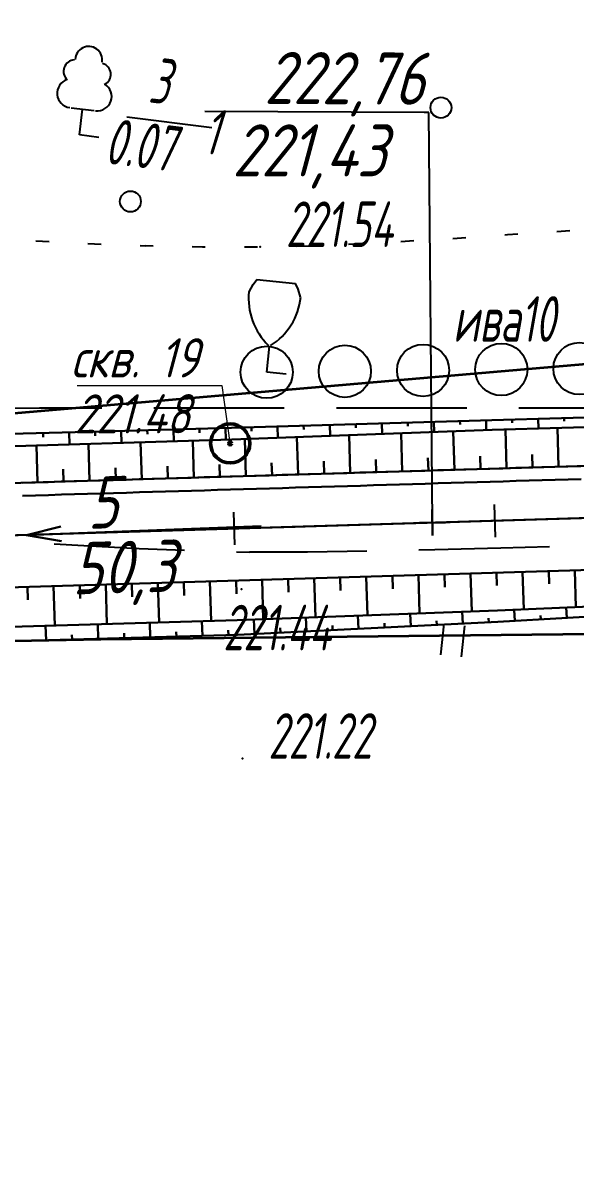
# Model space of a CAD drawing. Header units: millimetres. Extents: x -1799 to 6962, y -1020 to 4121.
# Drawn here: x 3126.3 to 3168.7, y 2142.5 to 2231.1 of the extents above; entities that cross this region are included whole.
import ezdxf
from ezdxf import colors
from ezdxf.entities.mleader import LeaderData, LeaderLine
from ezdxf.math import Vec2, Vec3

# ---------------------------------------------------------------- set-up
doc = ezdxf.new("R2010")
doc.units = ezdxf.units.MM
doc.linetypes.add('CONTI', pattern=[0])
doc.linetypes.add('STROT', pattern=[1.7, 0.5, -1.2])
for name, color, linetype, lineweight in [('10', 1, 'Continuous', 35), ('геология', 7, 'Continuous', 20), ('КОПИЯ_ОСЬ_13_ОТКОСЫ', 7, 'Continuous', 30), ('ОСЬ_ВЕРХ_ПОКРЫТИЯ_ГРАНИЦЫ_ПОЛОС', 7, 'Continuous', 30), ('ОСЬ_ВЕРХ_ПОКРЫТИЯ_ОСЬ', 1, 'Continuous', 30), ('Отметки', 5, 'Continuous', 30), ('Уклоны ПЧ', 5, 'Continuous', 30)]:
    doc.layers.add(name, color=color, linetype=linetype, lineweight=lineweight)
for name, color, linetype in [('NAD_MDEFAULT', 7, 'CONTI'), ('PI_OTDEFAULT', 172, 'CONTI'), ('PI_TTDEFAULT', 5, 'CONTI'), ('SIT_LDEFAULT', 7, 'CONTI'), ('USLZNDEFAULT', 7, 'CONTI'), ('ZAPSKDEFAULT', 7, 'CONTI'), ('КОПИЯ_ОСЬ_ТАНГЕНСЫ', 1, 'Continuous'), ('ОСЬ_ВЕРХ_ПОКРЫТИЯ_ПИКЕТЫ', 1, 'Continuous'), ('ОСЬ_ВЕРХ_ПОКРЫТИЯ_ТАНГЕНСЫ', 1, 'Continuous'), ('разметка', 7, 'Continuous')]:
    doc.layers.add(name, color=color, linetype=linetype)
doc.styles.add('eskd', font='spds.shx', dxfattribs={"width": 1.2, "oblique": 15})
doc.styles.add('ГОСТ', font='', dxfattribs={"oblique": 15, "height": 4})
doc.styles.get('ГОСТ').set_extended_font_data('GOST type A')

# ---------------------------------------------------------------- blocks, each defined once
blk = doc.blocks.new('BL_2011')
at = {"color": 0}
for p, q in [((0, 0), (0, 2.4)), ((1.6, 0), (1.6, 2.4))]:
    blk.add_line(p, q, dxfattribs=at)
blk = doc.blocks.new('BL_2002')
at = {"color": 0}
blk.add_circle((0, 0), 0.8, dxfattribs=at)
blk = doc.blocks.new('BL_107_1')
at = {"color": 0}
for p, q in [((-1.98, 6), (-1.74, 6.6)), ((-1.74, 6.6), (-1.5, 7)), ((-1.5, 7), (1.5, 7)), ((1.74, 6.6), (1.5, 7)), ((1.98, 6), (1.74, 6.6)), ((0, 0), (0, 2)), ((1.5, 0), (0, 0))]:
    blk.add_line(p, q, dxfattribs=at)
for centre, start, end in [((3, 6), 180, 232), ((-3, 6), 307.9999999999999, 0)]:
    blk.add_arc(centre, 5, start, end, dxfattribs=at)
blk = doc.blocks.new('BL_104')
at = {"color": 0}
for p, q in [((-0.9, 2), (0.9, 2)), ((0, 0), (0, 2)), ((1.5, 0), (0, 0))]:
    blk.add_line(p, q, dxfattribs=at)
for centre, radius, start, end in [((0, 5.8), 1.04, 358, 185), ((-0.94, 4.8), 0.88, 100, 235), ((0.94, 4.8), 0.88, 305, 80), ((-1, 3.1), 1.1, 115, 270), ((1, 3.1), 1.1, 270, 65)]:
    blk.add_arc(centre, radius, start, end, dxfattribs=at)
blk = doc.blocks.new('*U51')
at = {"layer": 'КОПИЯ_ОСЬ_13_ОТКОСЫ'}
for points in [[(255.053436279297, 45.390655517578), (275.04443359375, 45.990329742432), (295.03125, 46.729942321777), (305.726318359375, 47.054298400879)], [(255.024780273438, 46.344223022461), (265.021362304688, 46.60782623291001), (275.017272949219, 46.894920349121), (295.008331298828, 47.492595672607), (305.704132080078, 47.792964935303)], [(278.563598632813, 47.000946044922), (278.589874267578, 46.121528625488)], [(280.562713623047, 47.06071472168), (280.571472167969, 46.767574310303)], [(282.561798095703, 47.12047958373999), (282.587249755859, 46.269451141357)], [(284.560913085938, 47.180248260498), (284.569396972656, 46.896572113037)], [(286.560028076172, 47.240016937256), (286.584625244141, 46.417373657227)], [(288.559143066406, 47.29978179931599), (288.567321777344, 47.025569915771)], [(290.558227539063, 47.359550476074), (290.581970214844, 46.565296173096)], [(292.557342529297, 47.419319152832), (292.565246582031, 47.154567718506)], [(294.556457519531, 47.47908782958999), (294.579345703125, 46.71321868896499)], [(296.555633544922, 47.53604888916001), (296.562805175781, 47.280746459961)], [(298.554840087891, 47.59219360351599), (298.576049804688, 46.837448120117)], [(300.554046630859, 47.648338317871), (300.561126708984, 47.396755218506)], [(260.570922851563, 46.487567901611), (260.579223632813, 46.174858093262)], [(262.570220947266, 46.541015625), (262.595123291016, 45.616882324219)], [(264.569488525391, 46.59540176391599), (264.577941894531, 46.287364959717)], [(266.568695068359, 46.650730133057), (266.594207763672, 45.736846923828)], [(268.567932128906, 46.706996917725), (268.576568603516, 46.402374267578)], [(270.567108154297, 46.76420211792), (270.593292236328, 45.85680770873999)], [(272.566253662109, 46.82234954833999), (272.575134277344, 46.519886016846)], [(274.565368652344, 46.881435394287), (274.592346191406, 45.976768493652)], [(276.564483642578, 46.941177368164), (276.573516845703, 46.639621734619)]]:
    blk.add_lwpolyline(points, dxfattribs=at)
blk = doc.blocks.new('_None')
blk = doc.blocks.new('Крест')
at = {"layer": 'Отметки'}
for points in [[(0, 1), (0, -1)], [(-1, 0), (1, 0)]]:
    blk.add_lwpolyline(points, dxfattribs=at)
blk = doc.blocks.new('Стрелка')
at = {"layer": 'Уклоны ПЧ', "ltscale": 2}
for points in [[(-0.02342005360436872, -0.04794833697465961), (-0.02342005360436872, 17.97170368749525)], [(-0.02342005360436872, -0.04794833697465961), (-0.5784949510263147, 2.621650927669716)], [(-0.02342005360436872, -0.04794833697465961), (0.5316548438175772, 2.621650927669716)]]:
    blk.add_lwpolyline(points, dxfattribs=at)

msp = doc.modelspace()

# ---------------------------------------------------------------- linework, layer by layer
at = {"layer": '10'}
for points in [[(3125.29596437637, 2201.173480734614), (3151.975964376537, 2203.463480734651), (3179.635964376686, 2205.853480735247), (3188.04596437637, 2206.573480734986), (3229.265964376575, 2210.1234807348), (3229.825964376631, 2214.693480735098), (3239.965964376295, 2217.183480735322), (3257.785964376593, 2233.173480734614), (3305.505964376332, 2307.223480735359)], [(3253.775964376351, 2197.353480735247), (3227.645964376463, 2187.993480734912), (3186.595964376649, 2184.403480735061), (3132.265964376575, 2183.81348073521), (3079.075964376631, 2182.803480735433)]]:
    msp.add_lwpolyline(points, dxfattribs=at)
at = {"layer": 'NAD_MDEFAULT', "color": 0}
msp.add_line((3134.255942376456, 2223.922006735032), (3140.769526376398, 2223.122239735362), dxfattribs=at)
at = {"layer": 'PI_TTDEFAULT', "color": 5}
for p in [(3144.471700376433, 2213.949212734972, 221.536), (3143.0617003764, 2187.689217735467, 221.442), (3143.121700376398, 2174.669213734952, 221.216)]:
    msp.add_point(p, dxfattribs=at)
at = {"layer": 'SIT_LDEFAULT', "color": 7}
for p, q in [((3167.241700376451, 2215.139214735863), (3168.241700376451, 2215.20921473523)), ((3127.28170037643, 2214.409211734695), (3128.28170037643, 2214.359215734911)), ((3155.271700376421, 2214.369217735169), (3156.271700376421, 2214.429215735209)), ((3159.261700376412, 2214.599213735585), (3160.261700376412, 2214.669213734952)), ((3163.251700376402, 2214.869217735169), (3163.471700376433, 2214.889214735863)), ((3163.471700376433, 2214.899216735189), (3164.251700376402, 2214.949212734972)), ((3131.271700376421, 2214.20921473523), (3132.271700376421, 2214.169213734952)), ((3135.271700376421, 2214.059212735307), (3135.661700376435, 2214.039216734854)), ((3135.661700376435, 2214.049218735111), (3136.271700376421, 2214.039216734854)), ((3139.271700376421, 2213.969216735487), (3140.0617003764, 2213.949212734972)), ((3140.0617003764, 2213.949212734972), (3140.271700376421, 2213.949212734972)), ((3143.271700376421, 2213.949212734972), (3144.271700376421, 2213.949212734972)), ((3147.271700376421, 2214.009217735765), (3148.271700376421, 2214.029213735287)), ((3151.261700376412, 2214.159211734695), (3152.261700376412, 2214.20921473523)), ((3127.551700376449, 2201.569214735565), (3123.221700376433, 2201.539216734854)), ((3131.871700376398, 2201.569214735565), (3127.551700376449, 2201.569214735565)), ((3132.331700376419, 2201.569214735565), (3131.871700376398, 2201.569214735565)), ((3140.521700376421, 2201.569214735565), (3136.331700376419, 2201.569214735565)), ((3144.841700376428, 2201.569214735565), (3140.521700376421, 2201.569214735565)), ((3146.331700376419, 2201.569214735565), (3144.841700376428, 2201.569214735565)), ((3154.231700376442, 2201.569214735565), (3150.331700376419, 2201.569214735565)), ((3159.29170037644, 2201.569214735565), (3154.231700376442, 2201.569214735565)), ((3160.331700376419, 2201.569214735565), (3159.29170037644, 2201.569214735565)), ((3164.401700376426, 2201.569214735565), (3164.331700376419, 2201.569214735565)), ((3169.441700376405, 2201.559212735307), (3164.401700376426, 2201.569214735565)), ((3128.681700376395, 2191.149216735189), (3130.951700376414, 2191.01921173503)), ((3130.951700376414, 2191.01921173503), (3135.191700376405, 2190.799218735111)), ((3135.191700376405, 2190.809212735307), (3138.671700376444, 2190.659211734695)), ((3142.671700376444, 2190.549218735111), (3143.671700376444, 2190.529213735287)), ((3143.671700376444, 2190.539216734854), (3148.111700376447, 2190.549218735111)), ((3148.111700376447, 2190.549218735111), (3152.671700376444, 2190.609215734911)), ((3156.661700376435, 2190.689217735467), (3157.871700376398, 2190.719216735487)), ((3157.871700376398, 2190.719216735487), (3162.951700376414, 2190.849213735585)), ((3162.951700376414, 2190.849213735585), (3166.671700376444, 2190.95921473523))]:
    msp.add_line(p, q, dxfattribs=at)
for centre in [(3144.981700376442, 2204.329216734891), (3150.981700376442, 2204.399216735189), (3156.981700376442, 2204.469216735487), (3162.981700376442, 2204.539216734854), (3168.981700376442, 2204.609215734911)]:
    msp.add_circle(centre, 2, dxfattribs=at)
at = {"layer": 'геология', "color": 1, "linetype": 'Continuous'}
for p, q in [((3130.44595452399, 2203.320297447418), (3141.537166302101, 2203.320297447418)), ((3141.537166302101, 2203.320297447418), (3142.158798612983, 2198.909390508582))]:
    msp.add_line(p, q, dxfattribs=at)
at = {"layer": 'геология', "color": 1, "linetype": 'Continuous', "lineweight": 50}
for radius in [1.5, 0.1033866461948492]:
    msp.add_circle((3142.18343083899, 2198.863731046592), radius, dxfattribs=at)
at = {"layer": 'КОПИЯ_ОСЬ_13_ОТКОСЫ'}
for points in [[(3122.309528367807, 2198.557989109692), (3142.300739305307, 2199.157720555005), (3162.287555711557, 2199.897344578442), (3172.982379930307, 2200.221685398755)], [(3143.394001024057, 2196.355840672192), (3143.308551805307, 2199.19507407063)], [(3147.392536180307, 2196.47632407063), (3147.306110399057, 2199.342901219067)], [(3151.390583055307, 2196.596807469067), (3151.303180711557, 2199.490850437817)], [(3155.388629930307, 2196.717290867505), (3155.300739305307, 2199.638799656567)], [(3159.387165086557, 2196.837774265942), (3159.298297899057, 2199.786748875317)], [(3163.385211961557, 2196.958135594067), (3163.295856492807, 2199.927862156567)], [(3167.383258836557, 2197.078618992505), (3167.293903367807, 2200.049200047192)], [(3127.401325242807, 2195.874029148755), (3127.315876024057, 2198.70825766438)], [(3131.399860399057, 2195.994512547192), (3131.314411180307, 2198.828130711255)], [(3135.397907274057, 2196.11499594563), (3135.312458055307, 2198.948125828442)], [(3139.395954149057, 2196.235479344067), (3139.310504930307, 2199.067998875317)], [(3149.391559617807, 2196.536626805005), (3149.362751024057, 2197.492071140942)], [(3153.389606492807, 2196.65698813313), (3153.360797899057, 2197.621709812817)], [(3157.387653367807, 2196.777471531567), (3157.358356492807, 2197.751348484692)], [(3161.386188524057, 2196.897954930005), (3161.356403367807, 2197.880987156567)], [(3165.384235399057, 2197.018438328442), (3165.354450242807, 2198.008306492505)], [(3097.898395555307, 2194.98511313313), (3173.071735399057, 2197.250005711255)], [(3129.400348680307, 2195.93433188313), (3129.372028367807, 2196.879034031567)], [(3133.398883836557, 2196.054693211255), (3133.370563524057, 2196.99927328938)], [(3137.396930711557, 2196.175176609692), (3137.368610399057, 2197.119634617505)], [(3141.394977586557, 2196.29566000813), (3141.366657274057, 2197.239873875317)], [(3145.393512742807, 2196.416143406567), (3145.364704149057, 2197.36255453938)], [(3108.141540352643, 2187.295479424683), (3173.311950508893, 2189.253609307495)], [(3150.628356758893, 2188.572090752808), (3150.658141915143, 2187.576729424683)], [(3152.627380196393, 2188.632149346558), (3152.716247383893, 2185.674996026245)], [(3154.626403633893, 2188.692207940308), (3154.656188790143, 2187.70649016687)], [(3156.625915352643, 2188.752266534058), (3156.713805977643, 2185.82416594812)], [(3158.624938790143, 2188.812325127808), (3158.654235665143, 2187.836250909058)], [(3160.623962227643, 2188.872383721558), (3160.710876290143, 2185.973213799683)], [(3162.622985665143, 2188.932442315308), (3162.652282540143, 2187.966133721558)], [(3164.622009102643, 2188.992500909058), (3164.707946602643, 2186.13031829187)], [(3166.621032540143, 2189.052559502808), (3166.649841133893, 2188.09858001062)], [(3168.620544258893, 2189.112618096558), (3168.705016915143, 2186.29535735437)], [(3126.639098946393, 2187.851265557495), (3126.669372383893, 2186.846504815308)], [(3128.638122383893, 2187.911324151245), (3128.728942696393, 2184.893623955933)], [(3130.637634102643, 2187.971382744995), (3130.667907540143, 2186.965523369995)], [(3132.636657540143, 2188.031441338745), (3132.727477852643, 2185.010323174683)], [(3134.635680977643, 2188.091499932495), (3134.665954415143, 2187.08441985437)], [(3136.634704415143, 2188.151558526245), (3136.725524727643, 2185.127022393433)], [(3138.633727852643, 2188.211617119995), (3138.664001290143, 2187.203438409058)], [(3140.632751290143, 2188.271675713745), (3140.724059883893, 2185.243843682495)], [(3142.632263008893, 2188.331856377808), (3142.662536446393, 2187.322456963745)], [(3144.631286446393, 2188.391914971558), (3144.721618477643, 2185.376778252808)], [(3146.630309883893, 2188.451973565308), (3146.660583321393, 2187.446846612183)], [(3148.629333321393, 2188.512032159058), (3148.719177071393, 2185.525948174683)], [(3122.725380131023, 2184.718295478647), (3142.716896244305, 2185.301978492563), (3162.70346850993, 2186.04758777601), (3173.395118900555, 2186.488893890207)], [(3122.725524727643, 2184.718330987183), (3142.716735665143, 2185.301949151245), (3162.703552071393, 2186.047554619995), (3173.394958321393, 2186.488838799683)], [(3160.026832767742, 2185.039462470834), (3159.980690189617, 2185.94601192457)], [(3164.021217533367, 2185.251094245737), (3163.97251147868, 2186.099967384164)], [(3168.014625736492, 2185.480254554574), (3167.96958179118, 2186.264951133554)], [(3122.758705326336, 2183.608796500986), (3142.751198002117, 2184.160493278329), (3162.729713627117, 2185.176980399911), (3173.416114994305, 2185.790210151498)], [(3136.051735111492, 2183.975619697397), (3136.020485111492, 2185.106467628305)], [(3140.050270267742, 2184.085959815805), (3140.018776127117, 2185.223204994028)], [(3144.047462650555, 2184.226449394052), (3143.990333744305, 2185.349486732309)], [(3148.04233569743, 2184.42970218641), (3147.987892338055, 2185.498616599863)], [(3152.037208744305, 2184.632954978769), (3151.985573002117, 2185.647748374765)], [(3154.034645267742, 2184.734582328622), (3154.01743335368, 2185.072846793954)], [(3156.031959720867, 2184.836209678476), (3155.983131595867, 2185.796880149667)], [(3158.029396244305, 2184.937835120981), (3158.013160892742, 2185.258059882944)], [(3162.02426929118, 2185.141089820688), (3162.008888431805, 2185.443272971933)], [(3166.01792163493, 2185.365674400156), (3166.001686283367, 2185.648631477182)], [(3128.054786869305, 2183.754941367929), (3128.023903080242, 2184.872994804208)], [(3130.053993412273, 2183.810111427133), (3130.043739506023, 2184.182795905893)], [(3132.053260990398, 2183.865281486337), (3132.022255131023, 2184.989730262582)], [(3134.052467533367, 2183.920451545541), (3134.042152591961, 2184.295266532724)], [(3138.051002689617, 2184.030789756601), (3138.040626713055, 2184.407739066904)], [(3142.049415775555, 2184.14112796766), (3142.039039798992, 2184.520209693735)], [(3146.044899173992, 2184.328074836557), (3146.025856205242, 2184.702420615976)], [(3150.039772220867, 2184.531329536264), (3150.021583744305, 2184.887633704965)]]:
    msp.add_lwpolyline(points, dxfattribs=at)
at = {"layer": 'КОПИЯ_ОСЬ_ТАНГЕНСЫ'}
msp.add_line((3021.683407110579, 2188.699424376165), (3250.98170037586, 2195.589214736049), dxfattribs=at)
at = {"layer": 'ОСЬ_ВЕРХ_ПОКРЫТИЯ_ГРАНИЦЫ_ПОЛОС', "linetype": 'Continuous'}
for points in [[(3126.228707464479, 2195.842690817465), (3127.225367582296, 2195.872634357226), (3128.222027700316, 2195.902577899781), (3129.218687818162, 2195.932521442336), (3130.215347936037, 2195.962464983028), (3131.212008053941, 2195.992408525583), (3132.208668171874, 2196.022352067207), (3133.20532828972, 2196.052295607899), (3134.201988407624, 2196.082239152317), (3135.198648525498, 2196.112182692078), (3136.195308643402, 2196.142126234633), (3137.191968761277, 2196.172069777188), (3138.188628879123, 2196.202013318812), (3139.185288997027, 2196.231956860435), (3140.181949114931, 2196.26190040299), (3141.178609232806, 2196.291843943683), (3142.17526935071, 2196.321787486238), (3143.171929468643, 2196.351731028793), (3144.168589586488, 2196.381674569485), (3145.165249704334, 2196.41161811204), (3146.161909822267, 2196.441561655526), (3147.158569940142, 2196.471505196218), (3148.155230058046, 2196.501448736911), (3149.151890175921, 2196.531392281328), (3150.148550293854, 2196.561335822952), (3151.145210411729, 2196.591279364576), (3152.141870529575, 2196.621222904337), (3153.138530647449, 2196.651166448754), (3154.135190765295, 2196.681109991309), (3155.131850883228, 2196.711053532002), (3156.128511001132, 2196.740997074557), (3157.125171119065, 2196.77094061618), (3158.121831236911, 2196.800884158735), (3159.118491354815, 2196.83082770129), (3160.11515147269, 2196.860771241051), (3161.111811590594, 2196.890714783606), (3162.108471708469, 2196.920658326161), (3163.105131826373, 2196.950601868716), (3164.101791944247, 2196.980545409408), (3165.098452062093, 2197.010488951032), (3166.095112179997, 2197.040432493587), (3167.091772297872, 2197.070376034279), (3168.088432415805, 2197.100319578697), (3169.08509253368, 2197.130263121252)], [(3169.115126260391, 2196.130714233418), (3168.118466142487, 2196.100770691794), (3167.121806024641, 2196.070827151102), (3166.125145906766, 2196.040883608547), (3165.128485788862, 2196.010940065992), (3164.131825670958, 2195.980996524368), (3163.135165553083, 2195.951052980882), (3162.138505435179, 2195.921109441121), (3161.141845317305, 2195.891165896704), (3160.145185199488, 2195.861222356011), (3159.148525081526, 2195.83127881625), (3158.151864963622, 2195.801335271833), (3157.155204845747, 2195.771391729278), (3156.158544727843, 2195.741448188585), (3155.16188460991, 2195.71150464603), (3154.165224492064, 2195.681561104407), (3153.168564374248, 2195.651617561852), (3152.171904256285, 2195.621674021159), (3151.17524413844, 2195.591730478604), (3150.178584020536, 2195.561786936049), (3149.181923902661, 2195.531843394426), (3148.185263784757, 2195.501899853733), (3147.188603666911, 2195.471956311178), (3146.191943548978, 2195.442012768623), (3145.195283431103, 2195.412069227), (3144.198623313199, 2195.382125686308), (3143.201963195295, 2195.352182143753), (3142.20530307745, 2195.322238599335), (3141.208642959517, 2195.292295058643), (3140.211982841642, 2195.262351516088), (3139.215322723738, 2195.232407976327), (3138.218662605892, 2195.202464431909), (3137.222002487959, 2195.172520891217), (3136.225342370113, 2195.142577348662), (3135.228682252267, 2195.112633806107), (3134.232022134334, 2195.082690265414), (3133.235362016489, 2195.052746723791), (3132.238701898585, 2195.022803179373), (3131.242041780652, 2194.992859639612), (3130.245381662719, 2194.962916097057), (3129.248721544873, 2194.932972555433), (3128.252061427027, 2194.90302901381), (3127.255401309123, 2194.873085471255), (3126.258741191219, 2194.843141929631)]]:
    msp.add_lwpolyline(points, dxfattribs=at)
at = {"layer": 'ОСЬ_ВЕРХ_ПОКРЫТИЯ_ОСЬ'}
msp.add_lwpolyline([(3107.987691925935, 2191.292633513373), (3173.185842079498, 2193.251660683577)], dxfattribs=at)
at = {"layer": 'ОСЬ_ВЕРХ_ПОКРЫТИЯ_ПИКЕТЫ'}
for p, q in [((3162.534236991671, 2191.681044760545), (3162.459152674806, 2194.179916975473)), ((3142.543259274165, 2191.080370226328), (3142.468174957272, 2193.579242439394))]:
    msp.add_line(p, q, dxfattribs=at)
at = {"layer": 'ОСЬ_ВЕРХ_ПОКРЫТИЯ_ТАНГЕНСЫ'}
msp.add_line((3021.683407110579, 2188.699424376165), (3250.98170037586, 2195.589214736049), dxfattribs=at)
at = {"layer": 'разметка', "linetype": 'STROT', "lineweight": 30, "ltscale": 7}
msp.add_lwpolyline([(2295.126399920797, 2195.845574040351), (2426.20735194989, 2190.477938314353, -0.03661784691979356), (2731.386984335821, 2155.496033398819, 0.03315993183262787), (2816.77431546918, 2142.924740151887, 0.07299314158265033), (2903.535571704017, 2150.905664543075, 0.0208555111745606), (2952.525832701949, 2165.720669882757, -0.02082482559198729), (3001.516093699911, 2180.535675218714, -0.01435564632850414), (3018.36542483097, 2184.104927326937, -0.03749879800817032), (3107.987691925935, 2191.292633513373), (3173.185842721296, 2193.251660703135, 0.06253206427835101), (3222.727246885925, 2198.890219756787, 0.1166163031610069), (3262.841511575543, 2221.445657927928, 0.0625546909724315), (3293.399657548909, 2260.845453227324, -0.01240678721047258), (3323.524116140305, 2305.660466044595, -0.01289234453343849), (3339.170638600228, 2326.149867380423, -0.0008173444225795665), (3360.086087301295, 2351.045616718394, 0.01157994022244065), (3380.45253558583, 2376.375383199577, 0.05392048293527532), (3395.924318417741, 2404.681474589196, 0.05392048293527532)], format="xyb", dxfattribs=at)

# ---------------------------------------------------------------- block references
at = {"layer": 'USLZNDEFAULT', "color": 7}
for name, p, rotation in [('BL_104', (3130.619176376387, 2222.541071735707), 353), ('BL_107_1', (3144.981700376442, 2204.329216734891), 354.0000000000001)]:
    msp.add_blockref(name, p, dxfattribs=dict(at, rotation=rotation))
at = {"layer": 'ZAPSKDEFAULT', "color": 7, "rotation": 354.0000000000001}
for name, p in [('BL_2002', (3158.351700376437, 2224.639214735863)), ('BL_2002', (3134.527812376395, 2217.437086735305)), ('BL_2011', (3158.351700376437, 2182.639214735863))]:
    msp.add_blockref(name, p, dxfattribs=at)
at = {"layer": 'КОПИЯ_ОСЬ_13_ОТКОСЫ'}
msp.add_blockref('*U51', (2867.256109503864, 2153.167395934847), dxfattribs=at)
at = {"layer": 'Отметки', "rotation": 0.6257032217849884}
msp.add_blockref('Крест', (3157.698863026666, 2192.785979801242), dxfattribs=at)
at = {"layer": 'Уклоны ПЧ', "rotation": 272.1830960222826}
msp.add_blockref('Стрелка', (3126.602098694837, 2191.802003513475), dxfattribs=at)

# ---------------------------------------------------------------- texts
at = {"layer": 'NAD_MDEFAULT', "color": 7, "style": 'eskd', "oblique": 10, "width": 0.8}
for s, p in [(' 3', (3134.415895376422, 2225.224723735278)), (' 1', (3138.636806376404, 2221.304932735314)), (' 0.07', (3131.050096376401, 2220.547730734957))]:
    msp.add_text(s, height=3.5, rotation=353, dxfattribs=at).set_placement(p)
msp.add_text('ива10', height=3.5, dxfattribs=at).set_placement((3159.272654376409, 2206.667563734961))
at = {"layer": 'PI_OTDEFAULT', "color": 172, "style": 'eskd', "oblique": 10, "width": 0.8}
for s, p in [('221.54', (3146.461700376423, 2213.939217735467)), ('221.44', (3141.651700376426, 2182.979210735683)), ('221.22', (3145.111700376447, 2174.659211734695))]:
    msp.add_text(s, height=3.5, dxfattribs=at).set_placement(p)
at = {"layer": 'геология', "color": 1, "style": 'ГОСТ', "oblique": 15}
for s, p in [('скв. 19', (3129.952778260233, 2203.920638248709)), ('221.48', (3130.230796698461, 2199.627696867486))]:
    msp.add_text(s, height=3, rotation=0.1, dxfattribs=at).set_placement(p)
at = {"layer": 'Отметки', "color": 0, "style": 'ГОСТ', "oblique": 15}
msp.add_text('221,43', height=4, rotation=359.9842008117516, dxfattribs=at).set_placement((3142.345697229766, 2219.357780368452, 126.574))
at = {"layer": 'Уклоны ПЧ', "style": 'ГОСТ', "oblique": 15}
for s, p in [('5', (3131.257122424411, 2192.305681400386)), ('50,3', (3130.082667515331, 2187.268455143471))]:
    msp.add_text(s, height=4, rotation=1.53422378, dxfattribs=at).set_placement(p)

# ---------------------------------------------------------------- leaders
at = {"layer": 'Отметки', "ltscale": 0.2}
ml = msp.add_multileader_mtext('Standard', dxfattribs=at)
ml.set_content('222,76', color=256, style='ГОСТ')
ml.set_leader_properties()
ml.set_arrow_properties(name='NONE')
ml.build(insert=Vec2(0, 0))
ml.multileader.update_dxf_attribs({"text_left_attachment_type": 6, "text_right_attachment_type": 6, "dogleg_length": 0.36, "arrow_head_size": 2})
ctx = ml.context
ctx.base_point, ctx.arrow_head_size, ctx.landing_gap_size, ctx.plane_origin, ctx.plane_x_axis, ctx.plane_y_axis = Vec3(3136.727883321238, 2224.374849544341), 2, 0, Vec3(3164.761766511927, 2159.882154886996), Vec3(0.9999835182117365, -0.005741367857721447), Vec3(0.005741367857721447, 0.9999835182117365)
ctx.left_attachment, ctx.right_attachment, ctx.text_align_type = 6, 6, 2
notes = []
notes.append((ctx, [(1, (1, 1, 0), (3157.434796402706, 2224.255961579655), (-0.9999835182117365, 0.005741367857721594), 0.3600000000000004, [(0, [(3157.698863026666, 2192.785979801242)], 0, [])])]))
ctx.mtext.insert, ctx.mtext.text_direction, ctx.mtext.rotation, ctx.mtext.alignment, ctx.mtext.line_spacing_style, ctx.mtext.flow_direction = Vec3(3157.101212628282, 2228.857952655678), Vec3(0.9999835182117365, -0.005741367857721447), 6.277443907778987, 3, 2, 5
for ctx, leaders in notes:
    for number, flags, end, landing, length, lines in leaders:
        leader = LeaderData()
        leader.index, (leader.has_last_leader_line, leader.has_dogleg_vector, leader.attachment_direction) = number, flags
        leader.last_leader_point, leader.dogleg_vector, leader.dogleg_length = Vec3(end), Vec3(landing), length
        for number, points, colour, breaks in lines:
            line = LeaderLine()
            line.index, line.vertices, line.color, line.breaks = number, Vec3.list(points), colors.encode_raw_color(colour), breaks
            leader.lines.append(line)
        ctx.leaders.append(leader)

doc.saveas('drawing.dxf')
